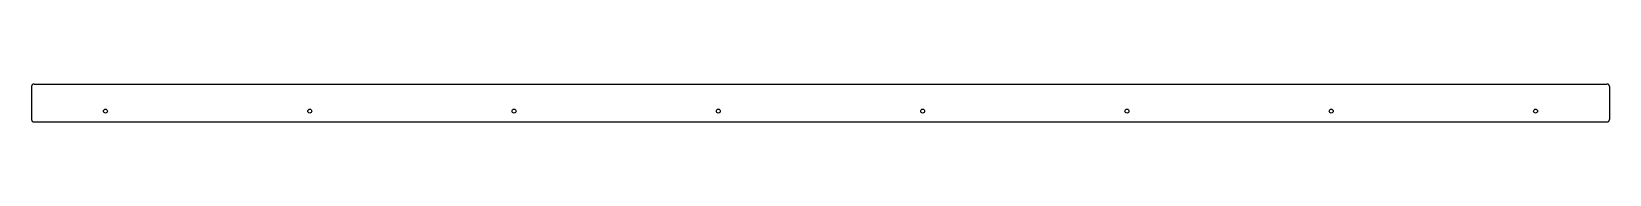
# Model space of a CAD drawing. Extents: x 0 to 80.1, y 0 to 1.9.
import ezdxf

# ---------------------------------------------------------------- set-up
doc = ezdxf.new("R2010")
doc.units = 0
doc.header["$LTSCALE"] = 1.87
doc.layers.get('0').update_dxf_attribs({"linetype": 'CONTINUOUS'})
doc.layers.add('DTM_AXES', color=7, linetype='CONTINUOUS')

msp = doc.modelspace()

# ---------------------------------------------------------------- linework, layer by layer
at = {"color": 3, "linetype": 'CONTINUOUS'}
for p, q in [((0, 1.792), (0, 1.078)), ((0.125, 1.917), (79.949, 1.917)), ((80.074, 1.792), (80.074, 1.078)), ((0, 1.004), (0, 0.125)), ((80.074, 1.004), (80.074, 0.125)), ((0.125, 0), (79.949, 0))]:
    msp.add_line(p, q, dxfattribs=at)
for centre, start, end in [((0.125, 1.792), 90, 180), ((79.949, 1.792), 0, 90), ((0.125, 0.125), 180, 270), ((79.949, 0.125), 270, 0)]:
    msp.add_arc(centre, 0.125, start, end, dxfattribs=at)
at = {"layer": 'DTM_AXES', "color": 3, "linetype": 'CONTINUOUS'}
for p, q in [((0, 1.078), (0, 1.004)), ((80.074, 1.078), (80.074, 1.004))]:
    msp.add_line(p, q, dxfattribs=at)
for centre in [(3.75, 0.547), (14.118, 0.547), (24.485, 0.547), (34.853, 0.547), (45.221, 0.547), (55.589, 0.547), (65.956, 0.547), (76.324, 0.547)]:
    msp.add_circle(centre, 0.0995, dxfattribs=at)

doc.saveas('drawing.dxf')
